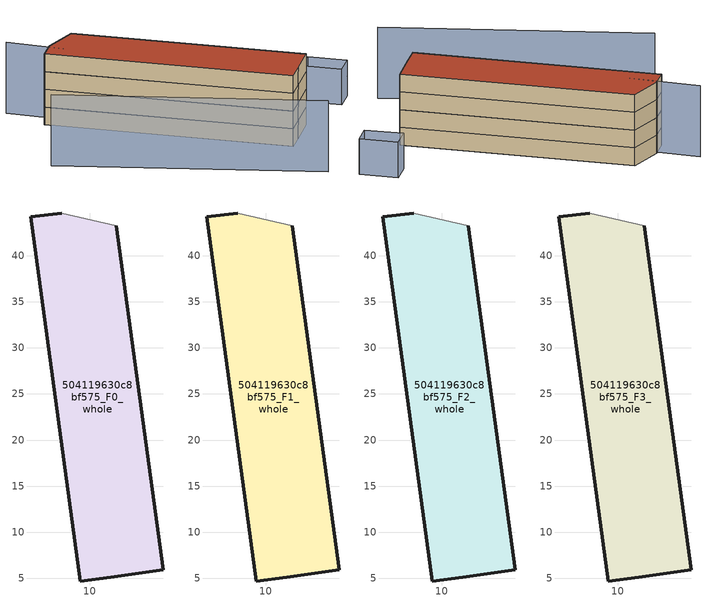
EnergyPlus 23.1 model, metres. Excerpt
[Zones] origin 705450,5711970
504119630c8bf575_F0_whole
 floor ground (EU_floor_Construction): 17.96,5.93 12.9,43.25 6.94,44.63 3.6,44.21 8.96,4.71 12.26,5.12 z0
 wall outside (EU_wall_Construction): 12.9,43.25 17.96,5.93 12.26,5.12 8.96,4.71 3.6,44.21 6.94,44.63 z0:3
 wall adiabatic (EU_wall_Construction): 6.94,44.63 12.9,43.25 z0:3
504119630c8bf575_F1_whole
 floor to 504119630c8bf575_F0_whole (EU_floor_Construction): 17.96,5.93 12.9,43.25 6.94,44.63 3.6,44.21 8.96,4.71 12.26,5.12 z3
 wall outside (EU_wall_Construction): 12.9,43.25 17.96,5.93 12.26,5.12 8.96,4.71 3.6,44.21 6.94,44.63 z3:6
 wall adiabatic (EU_wall_Construction): 6.94,44.63 12.9,43.25 z3:6
504119630c8bf575_F2_whole
 floor to 504119630c8bf575_F1_whole (EU_floor_Construction): 17.96,5.93 12.9,43.25 6.94,44.63 3.6,44.21 8.96,4.71 12.26,5.12 z6
 wall outside (EU_wall_Construction): 12.9,43.25 17.96,5.93 12.26,5.12 8.96,4.71 3.6,44.21 6.94,44.63 z6:9
 wall adiabatic (EU_wall_Construction): 6.94,44.63 12.9,43.25 z6:9
504119630c8bf575_F3_whole
 floor to 504119630c8bf575_F2_whole (EU_floor_Construction): 17.96,5.93 12.9,43.25 6.94,44.63 3.6,44.21 8.96,4.71 12.26,5.12 z9
 wall outside (EU_wall_Construction): 12.9,43.25 17.96,5.93 12.26,5.12 8.96,4.71 3.6,44.21 6.94,44.63 z9:12
 wall adiabatic (EU_wall_Construction): 6.94,44.63 12.9,43.25 z9:12
 roof outside (EU_roof_Construction): 12.9,43.25 17.96,5.93 12.26,5.12 8.96,4.71 3.6,44.21 6.94,44.63 z12
shading: -11.58,37.38 1.36,-3.98 / 6.83,40.09 5.98,51.5 z0:12; 27.64,3.64 26.81,9.89 / 26.81,9.89 30.39,10.37 / 30.39,10.37 31.22,4.12 / 31.22,4.12 27.64,3.64 z0:6
[Building]
EU S2 Campaign: North Axis=0; Terrain=City; Solar Distribution=FullExterior
[Site:Location]
London: Latitude=51.5; Longitude=-0.5; Time Zone=0; Elevation=25
[SizingPeriod:WeatherFileDays]
AnnualSizingPeriod: Begin Month=1; Begin Day of Month=1; End Month=12; End Day of Month=31; Day of Week for Start Day=Monday; Use Weather File Daylight Saving Period=No; Use Weather File Rain and Snow Indicators=No
[MATERIAL]
EU_InternalMass_Material: Roughness=MediumRough; Thickness=0.1; Conductivity=1; Density=1800; Specific Heat=900; Thermal Absorptance=0.9; Solar Absorptance=0.7; Visible Absorptance=0.7
[MATERIAL:NOMASS] Roughness=MediumRough; Thermal Absorptance=0.9; Solar Absorptance=0.7; Visible Absorptance=0.7
Name | Thermal Resistance
EU_wall_NoMass | 0.635353
EU_roof_NoMass | 0.675062
EU_floor_NoMass | 1.96382
[CONSTRUCTION]
EU_wall_Construction: EU_wall_NoMass
EU_roof_Construction: EU_roof_NoMass
EU_floor_Construction: EU_floor_NoMass
EU_InternalMass_Construction: EU_InternalMass_Material
[ZONE] Type=1; Multiplier=1; Ceiling Height=autocalculate; Volume=1067.22; Floor Area=autocalculate; Part of Total Floor Area=Yes
504119630c8bf575_F0_whole; 504119630c8bf575_F1_whole; 504119630c8bf575_F2_whole; 504119630c8bf575_F3_whole
[INTERNALMASS] Construction=EU_InternalMass_Construction; Surface Area=355.728
Name | Zone or ZoneList
504119630c8bf575_F0_whole_EU_InternalMass | 504119630c8bf575_F0_whole
504119630c8bf575_F1_whole_EU_InternalMass | 504119630c8bf575_F1_whole
504119630c8bf575_F2_whole_EU_InternalMass | 504119630c8bf575_F2_whole
504119630c8bf575_F3_whole_EU_InternalMass | 504119630c8bf575_F3_whole
[OTHEREQUIPMENT] Fuel Type=Electricity; Design Level Calculation Method=Watts/Area; Power per Zone Floor Area=1; Fraction Latent=0; Fraction Radiant=0; Fraction Lost=0; Carbon Dioxide Generation Rate=0; EndUse Subcategory=EU_Step8_InternalGains
Name | Zone or ZoneList or Space or SpaceList | Schedule
EU_Step8_InternalGain_504119630c8bf575_F0_whole_f000 | 504119630c8bf575_F0_whole | EU_Step8_GainSchedule_504119630c8bf575_F0_whole_f000
EU_Step8_InternalGain_504119630c8bf575_F1_whole_f000 | 504119630c8bf575_F1_whole | EU_Step8_GainSchedule_504119630c8bf575_F1_whole_f000
EU_Step8_InternalGain_504119630c8bf575_F2_whole_f000 | 504119630c8bf575_F2_whole | EU_Step8_GainSchedule_504119630c8bf575_F2_whole_f000
EU_Step8_InternalGain_504119630c8bf575_F3_whole_f000 | 504119630c8bf575_F3_whole | EU_Step8_GainSchedule_504119630c8bf575_F3_whole_f000
[ZONEVENTILATION:DESIGNFLOWRATE] Schedule=EU_AlwaysOn; Design Flow Rate Calculation Method=AirChanges/Hour; Air Changes per Hour=0.555504; Ventilation Type=Natural; Fan Pressure Rise=0; Fan Total Efficiency=1; Constant Term Coefficient=1; Temperature Term Coefficient=0; Velocity Term Coefficient=0; Velocity Squared Term Coefficient=0; Minimum Indoor Temperature=-100; Maximum Indoor Temperature=100; Delta Temperature=-100; Minimum Outdoor Temperature=-100; Maximum Outdoor Temperature=100; Maximum Wind Speed=40
Name | Zone or ZoneList or Space or SpaceList
EU_ConstantAir_504119630c8bf575_F0_whole | 504119630c8bf575_F0_whole
EU_ConstantAir_504119630c8bf575_F1_whole | 504119630c8bf575_F1_whole
EU_ConstantAir_504119630c8bf575_F2_whole | 504119630c8bf575_F2_whole
EU_ConstantAir_504119630c8bf575_F3_whole | 504119630c8bf575_F3_whole
[HVACTEMPLATE:THERMOSTAT] Constant Heating Setpoint=20; Constant Cooling Setpoint=50
EU_HeatOnly_504119630c8bf575_F0_whole; EU_HeatOnly_504119630c8bf575_F1_whole; EU_HeatOnly_504119630c8bf575_F2_whole; EU_HeatOnly_504119630c8bf575_F3_whole
[HVACTEMPLATE:ZONE:IDEALLOADSAIRSYSTEM] System Availability Schedule=EU_AlwaysOn; Maximum Heating Supply Air Temperature=50; Minimum Cooling Supply Air Temperature=13; Maximum Heating Supply Air Humidity Ratio=0.0156; Minimum Cooling Supply Air Humidity Ratio=0.0077; Heating Limit=NoLimit; Cooling Limit=NoLimit; Heating Availability Schedule=EU_AlwaysOn; Cooling Availability Schedule=EU_CoolingOff; Dehumidification Control Type=ConstantSensibleHeatRatio; Cooling Sensible Heat Ratio=0.7; Dehumidification Setpoint=60; Humidification Control Type=None; Humidification Setpoint=30; Outdoor Air Method=None; Outdoor Air Flow Rate per Person=0.00944; Outdoor Air Flow Rate per Zone Floor Area=0; Outdoor Air Flow Rate per Zone=0; Demand Controlled Ventilation Type=None; Outdoor Air Economizer Type=NoEconomizer; Heat Recovery Type=None; Sensible Heat Recovery Effectiveness=0.7; Latent Heat Recovery Effectiveness=0.65
Name | Template Thermostat
504119630c8bf575_F0_whole | EU_HeatOnly_504119630c8bf575_F0_whole
504119630c8bf575_F1_whole | EU_HeatOnly_504119630c8bf575_F1_whole
504119630c8bf575_F2_whole | EU_HeatOnly_504119630c8bf575_F2_whole
504119630c8bf575_F3_whole | EU_HeatOnly_504119630c8bf575_F3_whole
[SIZING:ZONE] Zone Cooling Design Supply Air Temperature Input Method=SupplyAirTemperature; Zone Cooling Design Supply Air Temperature=13; Zone Heating Design Supply Air Temperature Input Method=SupplyAirTemperature; Zone Heating Design Supply Air Temperature=50; Zone Cooling Design Supply Air Humidity Ratio=0.008; Zone Heating Design Supply Air Humidity Ratio=0.008; Cooling Design Air Flow Method=DesignDay; Cooling Design Air Flow Rate=0; Cooling Minimum Air Flow per Zone Floor Area=0.000762; Cooling Minimum Air Flow=0; Cooling Minimum Air Flow Fraction=0.2; Heating Design Air Flow Method=DesignDay; Heating Design Air Flow Rate=0; Heating Maximum Air Flow per Zone Floor Area=0.002032; Heating Maximum Air Flow=0.141576; Heating Maximum Air Flow Fraction=0.3; Account for Dedicated Outdoor Air System=No; Dedicated Outdoor Air System Control Strategy=NeutralSupplyAir; Dedicated Outdoor Air Low Setpoint Temperature for Design=autosize; Dedicated Outdoor Air High Setpoint Temperature for Design=autosize; Zone Load Sizing Method=Sensible Load Only No Latent Load; Zone Latent Cooling Design Supply Air Humidity Ratio Input Method=HumidityRatioDifference; Zone Cooling Design Supply Air Humidity Ratio Difference=0.005; Zone Latent Heating Design Supply Air Humidity Ratio Input Method=HumidityRatioDifference; Zone Humidification Design Supply Air Humidity Ratio Difference=0.005
504119630c8bf575_F0_whole; 504119630c8bf575_F1_whole; 504119630c8bf575_F2_whole; 504119630c8bf575_F3_whole
[SCHEDULE:CONSTANT]
Name | Hourly Value
EU_AlwaysOn | 1
EU_CoolingOff | 0
[SCHEDULE:FILE] Column Number=1; Rows to Skip at Top=0; Number of Hours of Data=8760; Column Separator=Comma; Interpolate to Timestep=No; Minutes per Item=60; Adjust Schedule for Daylight Savings=Yes
Name | File
EU_Step8_GainSchedule_504119630c8bf575_F0_whole_f000 | ../../schedules/504119630c8bf575/504119630c8bf575_F0_whole_f000_gain.csv
EU_Step8_GainSchedule_504119630c8bf575_F1_whole_f000 | ../../schedules/504119630c8bf575/504119630c8bf575_F1_whole_f000_gain.csv
EU_Step8_GainSchedule_504119630c8bf575_F2_whole_f000 | ../../schedules/504119630c8bf575/504119630c8bf575_F2_whole_f000_gain.csv
EU_Step8_GainSchedule_504119630c8bf575_F3_whole_f000 | ../../schedules/504119630c8bf575/504119630c8bf575_F3_whole_f000_gain.csv
